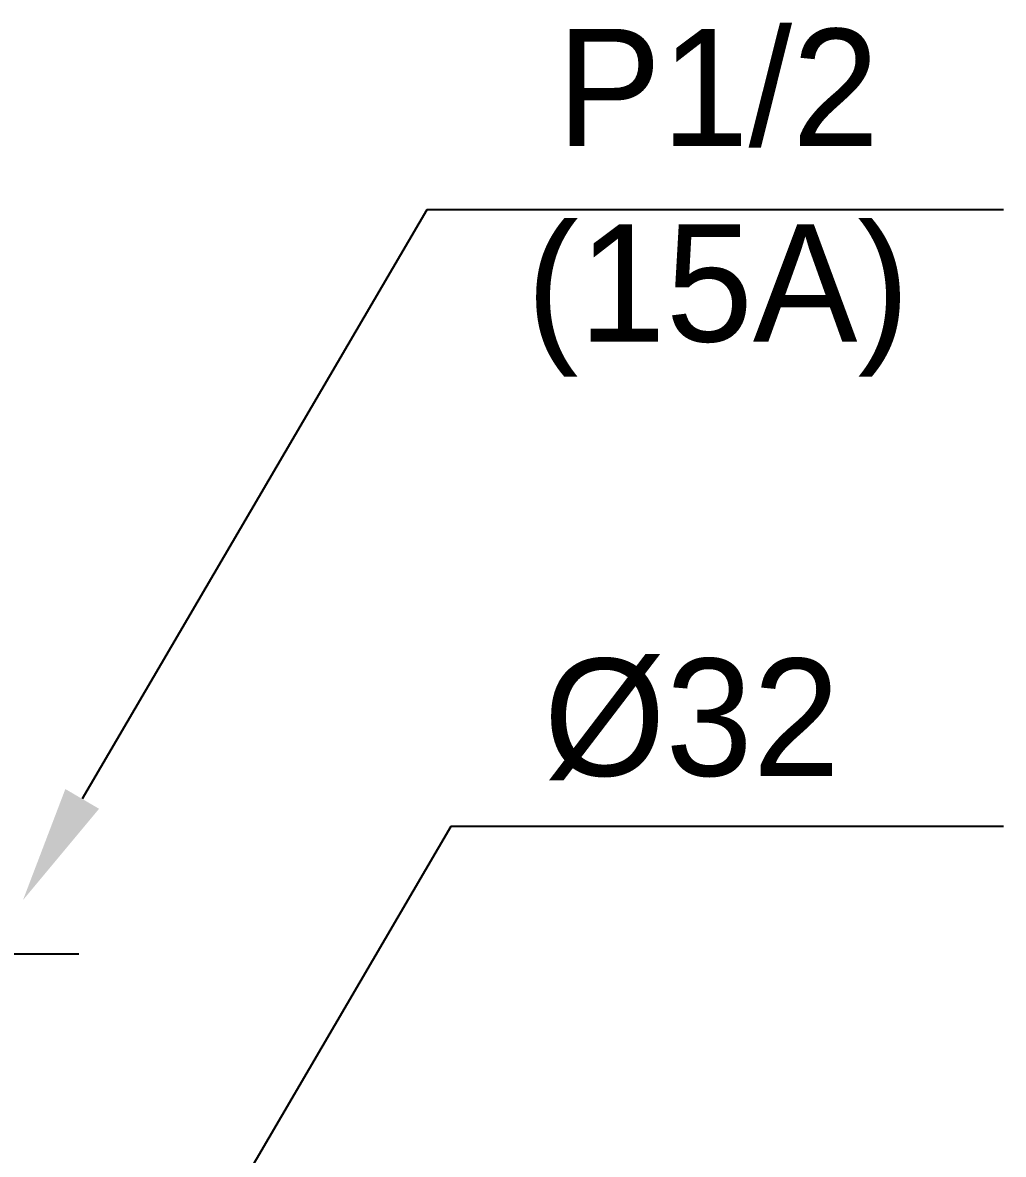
# Model space of a CAD drawing. Extents: x 1408 to 6784, y -530 to 1956.
# Drawn here: x 5332.3 to 5499.7, y 191.9 to 384.9 of the extents above; entities that cross this region are included whole.
import ezdxf

# ---------------------------------------------------------------- set-up
doc = ezdxf.new("R2010")
doc.units = 0
doc.header["$LTSCALE"] = 10
doc.header["$MEASUREMENT"] = 0
doc.layers.add('1', color=7, linetype='CONTINUOUS')
doc.layers.add('6', color=6, linetype='CONTINUOUS')
doc.styles.get("Standard").update_dxf_attribs({"font": 'SYMBOL'})

msp = doc.modelspace()

# ---------------------------------------------------------------- linework, layer by layer
at = {"layer": '1', "color": 3, "linetype": 'ByBlock'}
for p, q in [((5401.3162, 352.98405), (5342.48607, 252.50248)), ((5499.67514, 352.98405), (5401.3162, 352.98405)), ((5499.67514, 247.76949), (5405.39987, 247.76949))]:
    msp.add_line(p, q, dxfattribs=at)
at = {"layer": '1', "color": 3}
msp.add_line((5405.39987, 247.76949), (5358.45373, 167.58572), dxfattribs=at)
msp.add_solid([(5345.36264, 250.8183), (5339.6095, 254.18666), (5332.38099, 235.24306)], dxfattribs=at)
at = {"layer": '6'}
msp.add_line((5341.91653, 225.99306), (5190.37463, 225.99306), dxfattribs=at)

# ---------------------------------------------------------------- texts
at = {"layer": '1', "color": 2, "insert": (5450.98304, 354.18317), "char_height": 20, "width": 69.8947136, "attachment_point": 5}
msp.add_mtext('R1/2\\P(15A)', dxfattribs=at)
at = {"layer": '1', "color": 2, "insert": (5446.50422, 266.0597), "char_height": 20, "attachment_point": 5}
msp.add_mtext('%%C32', dxfattribs=at)

doc.saveas('drawing.dxf')
